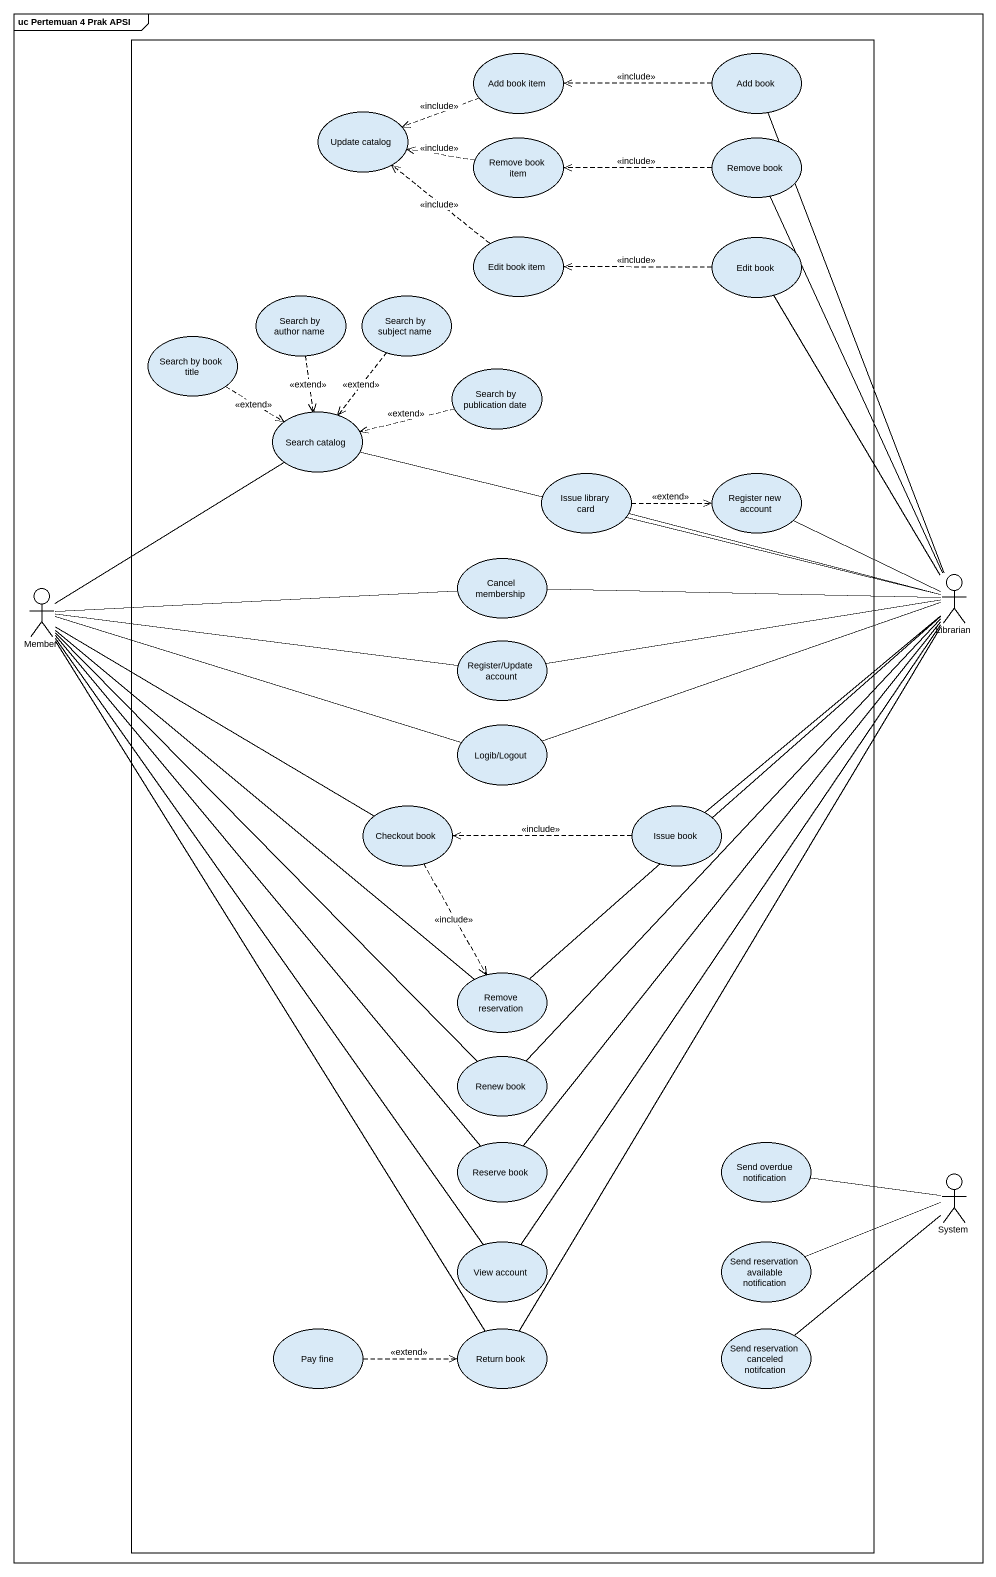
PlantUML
@startuml
mainframe uc Pertemuan 4 Prak APSI
rectangle " " as rectangle1 {
  usecase "Add book item" as Add_book_item
  usecase "Add book" as Add_book
  usecase "Update catalog" as Update_catalog
  usecase "Remove book item" as Remove_book_item
  usecase "Remove book" as Remove_book
  usecase "Edit book item" as Edit_book_item
  usecase "Edit book" as Edit_book
  usecase "Search by author name" as Search_by_author_name
  usecase "Search by subject name" as Search_by_subject_name
  usecase "Search by book title" as Search_by_book_title
  usecase "Search by publication date" as Search_by_publication_date
  usecase "Search catalog" as Search_catalog
  usecase "Issue library card" as Issue_library_card
  usecase "Register new account" as Register_new_account
  usecase "Cancel membership" as Cancel_membership
  usecase "Register/Update account" as Register_Update_account
  usecase "Logib/Logout" as Logib_Logout
  usecase "Checkout book" as Checkout_book
  usecase "Issue book" as Issue_book
  usecase "Remove reservation" as Remove_reservation
  usecase "Renew book" as Renew_book
  usecase "Reserve book" as Reserve_book
  usecase "Send overdue notification" as Send_overdue_notification
  usecase "View account" as View_account
  usecase "Send reservation available notification" as Send_reservation_available
  usecase "Pay fine" as Pay_fine
  usecase "Return book" as Return_book
  usecase "Send reservation canceled notifcation" as Send_reservation_canceled
}
actor Librarian
actor Member
actor System
Add_book_item .left.> Update_catalog : <<include>>
Add_book .left.> Add_book_item : <<include>>
Remove_book_item .left.> Update_catalog : <<include>>
Remove_book .left.> Remove_book_item : <<include>>
Edit_book_item .up.> Update_catalog : <<include>>
Edit_book .left.> Edit_book_item : <<include>>
Search_by_author_name ..> Search_catalog : <<extend>>
Search_by_subject_name ..> Search_catalog : <<extend>>
Search_by_book_title ..> Search_catalog : <<extend>>
Search_by_publication_date .left.> Search_catalog : <<extend>>
Issue_library_card .right.> Register_new_account : <<extend>>
Librarian -up- Add_book
Librarian -up- Remove_book
Librarian -up- Edit_book
Librarian -left- Search_catalog
Librarian -left- Issue_library_card
Librarian -up- Register_new_account
Librarian -left- Cancel_membership
Librarian -left- Register_Update_account
Librarian -left- Logib_Logout
Librarian -left- Issue_book
Librarian -- Remove_reservation
Librarian -- Renew_book
Librarian -- Reserve_book
Librarian -- View_account
Librarian -- Return_book
Member -up- Search_catalog
Member -right- Cancel_membership
Member -right- Register_Update_account
Member -right- Logib_Logout
Member -right- Checkout_book
Member -- Remove_reservation
Member -- Renew_book
Member -- Reserve_book
Member -- View_account
Member -- Return_book
Checkout_book ..> Remove_reservation : <<include>>
Issue_book .left.> Checkout_book : <<include>>
System -left- Send_overdue_notification
System -left- Send_reservation_available
System -left- Send_reservation_canceled
Pay_fine .right.> Return_book : <<extend>>
@enduml
